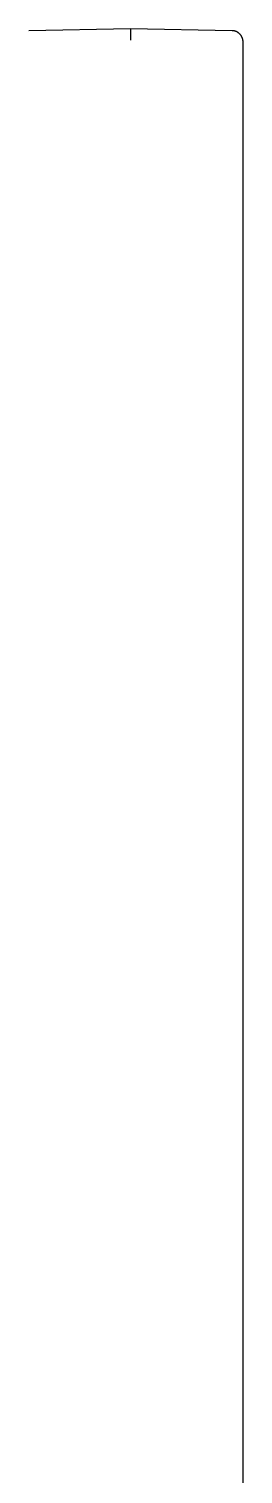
# Model space of a CAD drawing. Header units: millimetres. Extents: x 1617 to 5774, y 11446 to 13973.
# Drawn here: x 5437.4 to 5446.9, y 11930.3 to 11994.5 of the extents above; entities that cross this region are included whole.
import ezdxf

# ---------------------------------------------------------------- set-up
doc = ezdxf.new("R2010")
doc.units = ezdxf.units.MM
doc.layers.get('0').update_dxf_attribs({"color": 250})

# ---------------------------------------------------------------- blocks, each defined once
blk = doc.blocks.new('28')
at = {"linetype": 'Continuous'}
for p, q in [((5441.861, 11994.517), (5437.353, 11994.439)), ((5446.37, 11994.439), (5441.861, 11994.517)), ((5446.861, 11929.746), (5446.861, 11993.939))]:
    blk.add_line(p, q, dxfattribs=at)
blk.add_arc((5556.505, 11994.264), 114.644, 179.87356, 180.12348, dxfattribs=at)
blk.add_rational_spline([(5446.861, 11993.939), (5446.861, 11994.228), (5446.658, 11994.434), (5446.37, 11994.439)], [1.163242405, 0.942876085726, 0.945619601197, 1.17147295141], degree=3, dxfattribs=at)

msp = doc.modelspace()

# ---------------------------------------------------------------- block references
msp.add_blockref('28', (0, 0))

doc.saveas('drawing.dxf')
